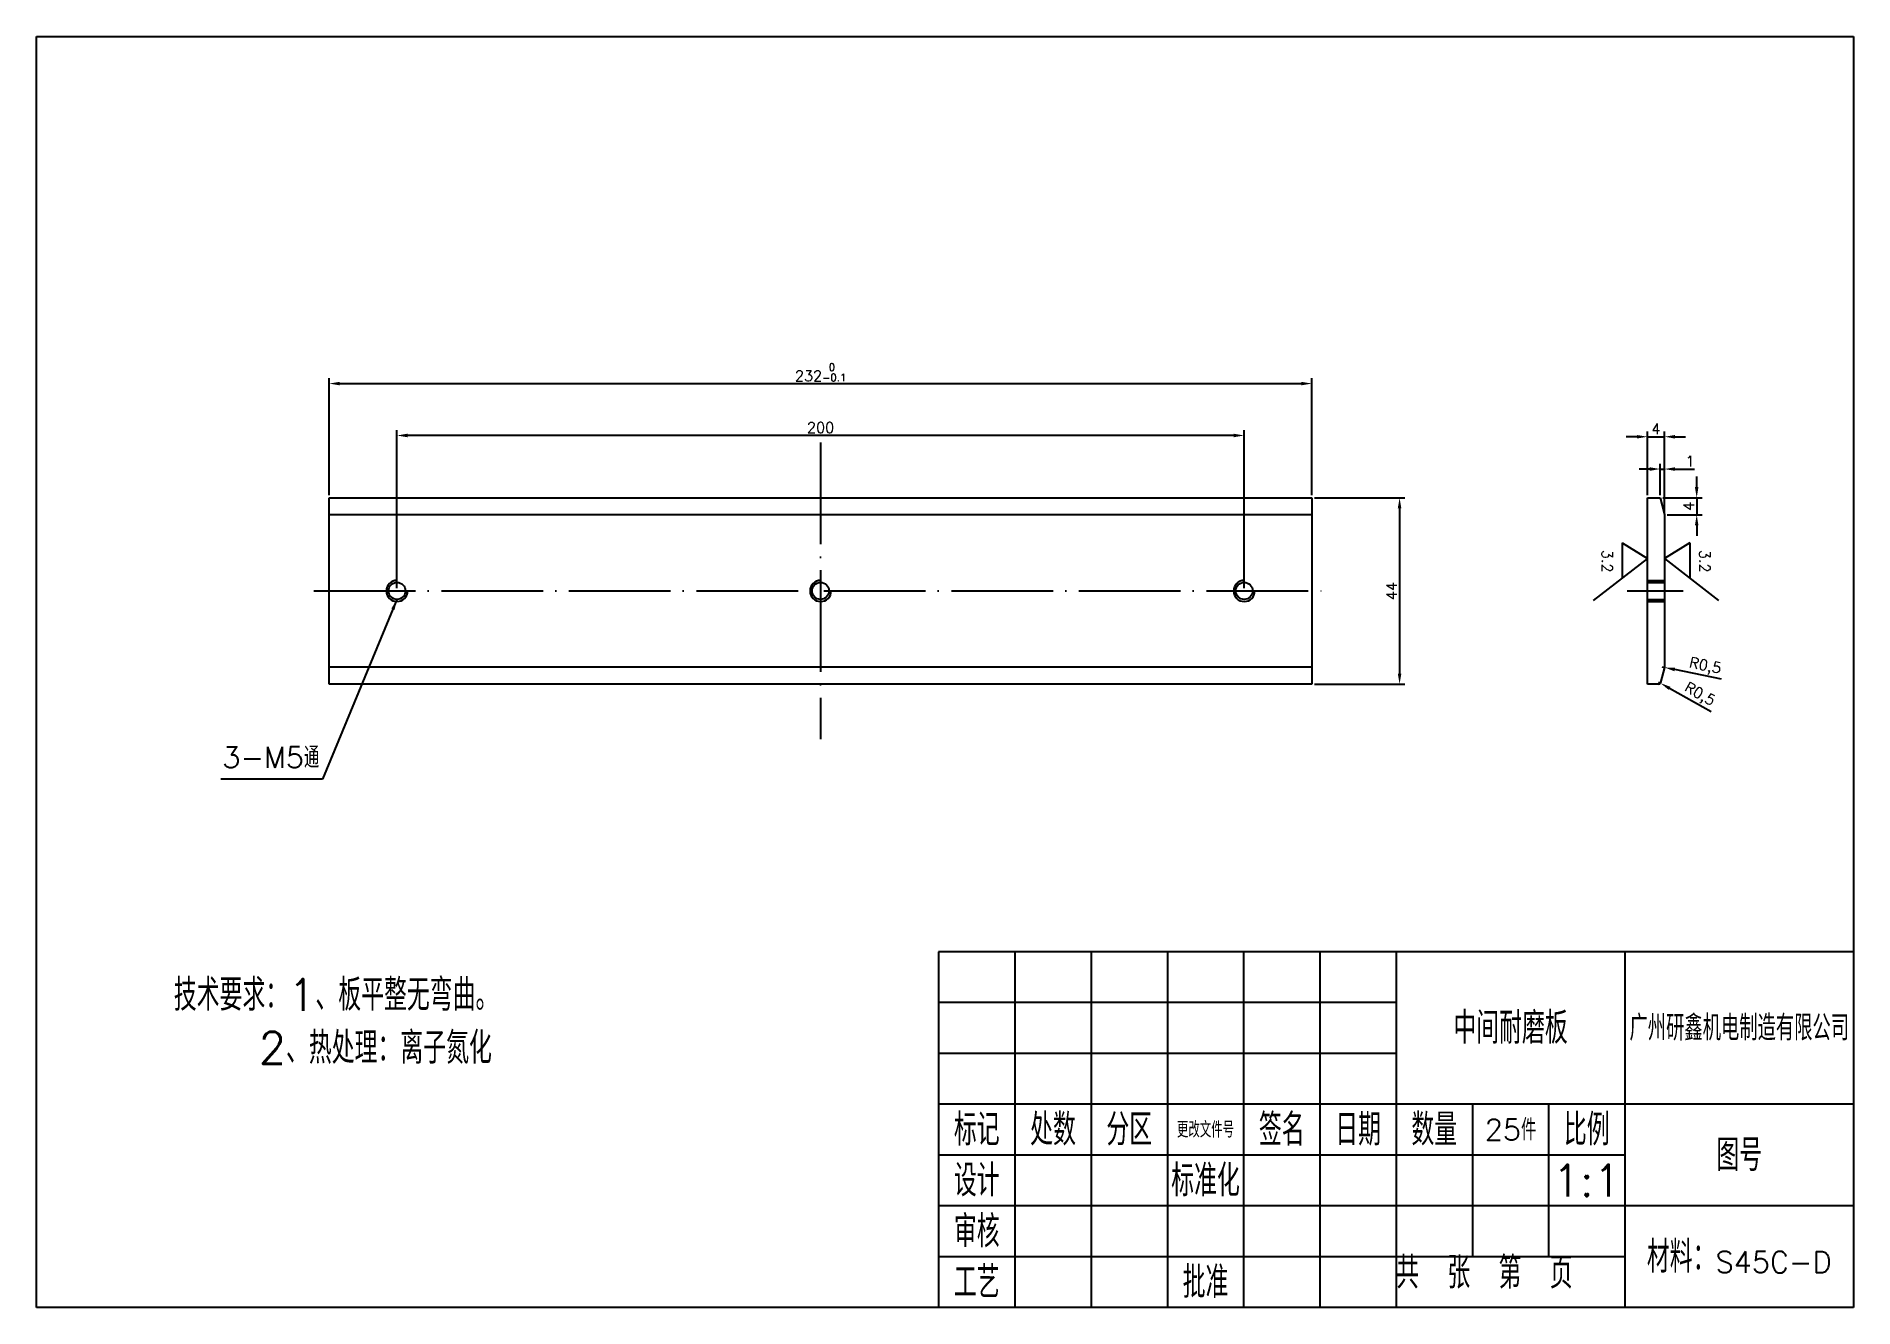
# Model space of a CAD drawing. Header units: millimetres. Extents: x 756 to 1185, y 632 to 932.
import ezdxf

# ---------------------------------------------------------------- set-up
doc = ezdxf.new("R2010")
doc.units = ezdxf.units.MM
doc.linetypes.add('ACAD_ISO02W100', pattern=[15, 12, -3])
doc.linetypes.add('ACAD_ISO04W100', pattern=[30, 24, -3, 0, -3])
for name, color, linetype in [('图层1', 3, 'Continuous'), ('图层2', 1, 'ACAD_ISO04W100'), ('图层3', 7, 'ACAD_ISO02W100')]:
    doc.layers.add(name, color=color, linetype=linetype)
doc.styles.get("Standard").update_dxf_attribs({"font": 'txt', "bigfont": 'gbcbig.shx'})
doc.dimstyles.new('ISO-25', dxfattribs={"dimtxt": 2.5, "dimasz": 2.5, "dimexe": 1.25, "dimexo": 0.625, "dimtad": 1, "dimtxsty": 'Standard', "dimcen": 2.5, "dimadec": 0, "dimazin": 0, "dimtfac": 1, "dimtmove": 0, "dimatfit": 3, "dimfxl": 0, "dimarcsym": 0})

# ---------------------------------------------------------------- blocks, each defined once
blk = doc.blocks.new('*D2')
at = {"layer": 'Defpoints', "color": 0}
for p in [(1057.57, 850.04), (825.57, 823.1), (1057.57, 823.1)]:
    blk.add_point(p, dxfattribs=at)
at = {"layer": '图层1', "color": 0, "lineweight": -2}
for p, q in [((825.57, 823.73), (825.57, 851.29)), ((828.07, 850.04), (1055.07, 850.04)), ((1057.57, 823.73), (1057.57, 851.29))]:
    blk.add_line(p, q, dxfattribs=at)
at = {"layer": '图层1', "color": 0}
for points in [[(828.07, 850.45), (828.07, 849.62), (825.57, 850.04)], [(1055.07, 850.45), (1055.07, 849.62), (1057.57, 850.04)]]:
    blk.add_solid(points, dxfattribs=at)
at = {"layer": '图层1', "color": 0, "insert": (941.57, 852.7), "char_height": 2.5, "attachment_point": 5}
blk.add_mtext('232{\\H0.7x;\\S 0^ -0.1;}', dxfattribs=at)
blk = doc.blocks.new('*D4')
at = {"layer": 'Defpoints', "color": 0}
for p in [(1057.57, 823.1), (1057.57, 779.1), (1078.25, 779.1)]:
    blk.add_point(p, dxfattribs=at)
at = {"layer": '图层1', "color": 0, "lineweight": -2}
for p, q in [((1058.2, 823.1), (1079.5, 823.1)), ((1078.25, 820.6), (1078.25, 781.6)), ((1058.2, 779.1), (1079.5, 779.1))]:
    blk.add_line(p, q, dxfattribs=at)
at = {"layer": '图层1', "color": 0}
for points in [[(1077.83, 820.6), (1078.67, 820.6), (1078.25, 823.1)], [(1077.83, 781.6), (1078.67, 781.6), (1078.25, 779.1)]]:
    blk.add_solid(points, dxfattribs=at)
at = {"layer": '图层1', "color": 0, "insert": (1076.38, 801.1), "char_height": 2.5, "attachment_point": 5, "rotation": 90}
blk.add_mtext('44', dxfattribs=at)
blk = doc.blocks.new('*D5')
at = {"layer": 'Defpoints', "color": 0}
for p in [(1140.77, 837.49), (1136.77, 823.1), (1140.77, 819.04)]:
    blk.add_point(p, dxfattribs=at)
at = {"layer": '图层1', "color": 0, "lineweight": -2}
for p, q in [((1134.27, 837.49), (1131.77, 837.49)), ((1136.77, 823.73), (1136.77, 838.74)), ((1136.77, 837.49), (1140.77, 837.49)), ((1140.77, 819.67), (1140.77, 838.74)), ((1143.27, 837.49), (1145.77, 837.49))]:
    blk.add_line(p, q, dxfattribs=at)
at = {"layer": '图层1', "color": 0}
for points in [[(1134.27, 837.9), (1134.27, 837.07), (1136.77, 837.49)], [(1143.27, 837.9), (1143.27, 837.07), (1140.77, 837.49)]]:
    blk.add_solid(points, dxfattribs=at)
at = {"layer": '图层1', "color": 0, "insert": (1138.77, 839.36), "char_height": 2.5, "attachment_point": 5}
blk.add_mtext('4', dxfattribs=at)
blk = doc.blocks.new('*D6')
at = {"layer": 'Defpoints', "color": 0}
for p in [(1139.38, 779.6), (1139.82, 779.36)]:
    blk.add_point(p, dxfattribs=at)
at = {"layer": '图层1', "color": 0, "lineweight": -2}
for p, q in [((1139.38, 779.6), (1139.82, 779.36)), ((1151.77, 772.56), (1141.99, 778.12))]:
    blk.add_line(p, q, dxfattribs=at)
at = {"layer": '图层1', "color": 0}
blk.add_solid([(1142.19, 778.48), (1141.78, 777.76), (1139.82, 779.36)], dxfattribs=at)
at = {"layer": '图层1', "color": 0, "insert": (1149, 776.53), "char_height": 2.5, "attachment_point": 5, "rotation": 330.3777}
blk.add_mtext('R0,5', dxfattribs=at)
blk = doc.blocks.new('*D7')
at = {"layer": 'Defpoints', "color": 0}
for p in [(1140.27, 783.17), (1140.76, 783.06)]:
    blk.add_point(p, dxfattribs=at)
at = {"layer": '图层1', "color": 0, "lineweight": -2}
for p, q in [((1140.27, 783.17), (1140.76, 783.06)), ((1154.23, 780.28), (1143.21, 782.56))]:
    blk.add_line(p, q, dxfattribs=at)
at = {"layer": '图层1', "color": 0}
blk.add_solid([(1143.29, 782.97), (1143.12, 782.15), (1140.76, 783.06)], dxfattribs=at)
at = {"layer": '图层1', "color": 0, "insert": (1150.36, 783.2), "char_height": 2.5, "attachment_point": 5, "rotation": 348.3043}
blk.add_mtext('R0,5', dxfattribs=at)
blk = doc.blocks.new('*D8')
at = {"layer": 'Defpoints', "color": 0}
for p in [(1139.77, 823.1), (1140.77, 819.1), (1148.39, 819.1)]:
    blk.add_point(p, dxfattribs=at)
at = {"layer": '图层1', "color": 0, "lineweight": -2}
for p, q in [((1148.39, 825.6), (1148.39, 828.1)), ((1140.4, 823.1), (1149.64, 823.1)), ((1148.39, 823.1), (1148.39, 819.1)), ((1141.4, 819.1), (1149.64, 819.1)), ((1148.39, 816.6), (1148.39, 814.1))]:
    blk.add_line(p, q, dxfattribs=at)
at = {"layer": '图层1', "color": 0}
for points in [[(1147.97, 825.6), (1148.8, 825.6), (1148.39, 823.1)], [(1147.97, 816.6), (1148.8, 816.6), (1148.39, 819.1)]]:
    blk.add_solid(points, dxfattribs=at)
at = {"layer": '图层1', "color": 0, "insert": (1146.51, 821.1), "char_height": 2.5, "attachment_point": 5, "rotation": 90}
blk.add_mtext('4', dxfattribs=at)
blk = doc.blocks.new('*D9')
at = {"layer": 'Defpoints', "color": 0}
for p in [(1139.77, 829.87), (1139.77, 823.1), (1140.77, 819.04)]:
    blk.add_point(p, dxfattribs=at)
at = {"layer": '图层1', "color": 0, "lineweight": -2}
for p, q in [((1137.27, 829.87), (1134.77, 829.87)), ((1139.77, 823.73), (1139.77, 831.12)), ((1139.77, 829.87), (1140.77, 829.87)), ((1140.77, 819.67), (1140.77, 831.12)), ((1143.27, 829.87), (1147.85, 829.87))]:
    blk.add_line(p, q, dxfattribs=at)
at = {"layer": '图层1', "color": 0}
for points in [[(1137.27, 830.29), (1137.27, 829.45), (1139.77, 829.87)], [(1143.27, 830.29), (1143.27, 829.45), (1140.77, 829.87)]]:
    blk.add_solid(points, dxfattribs=at)
at = {"layer": '图层1', "color": 0, "insert": (1146.81, 831.74), "char_height": 2.5, "attachment_point": 5}
blk.add_mtext('1', dxfattribs=at)
blk = doc.blocks.new('*D10')
at = {"layer": 'Defpoints', "color": 0}
for p in [(841.57, 837.79), (841.57, 801.1), (1041.57, 801.1)]:
    blk.add_point(p, dxfattribs=at)
at = {"layer": '图层1', "color": 0, "lineweight": -2}
for p, q in [((841.57, 801.73), (841.57, 839.04)), ((1039.07, 837.79), (844.07, 837.79)), ((1041.57, 801.73), (1041.57, 839.04))]:
    blk.add_line(p, q, dxfattribs=at)
at = {"layer": '图层1', "color": 0}
for points in [[(844.07, 838.21), (844.07, 837.37), (841.57, 837.79)], [(1039.07, 838.21), (1039.07, 837.37), (1041.57, 837.79)]]:
    blk.add_solid(points, dxfattribs=at)
at = {"layer": '图层1', "color": 0, "insert": (941.57, 839.66), "char_height": 2.5, "attachment_point": 5}
blk.add_mtext('200', dxfattribs=at)

msp = doc.modelspace()

# ---------------------------------------------------------------- linework, layer by layer
for p, q in [((756.44, 931.976), (1185.44, 931.976)), ((756.44, 631.976), (756.44, 931.976)), ((1185.44, 931.976), (1185.44, 631.976)), ((825.575, 823.105), (1057.575, 823.105)), ((825.575, 779.105), (825.575, 823.105)), ((1057.575, 823.105), (1057.575, 779.105)), ((1136.771, 801.105), (1136.771, 823.105)), ((1136.771, 823.105), (1139.771, 823.105)), ((1139.771, 823.105), (1140.771, 819.105)), ((825.575, 819.105), (1057.575, 819.105)), ((1140.771, 819.105), (1140.771, 783.166)), ((1130.765, 812.452), (1136.771, 808.794)), ((1130.765, 812.452), (1130.765, 804.133)), ((1146.778, 812.452), (1140.771, 808.794)), ((1146.778, 812.452), (1146.778, 804.133)), ((1136.771, 808.794), (1123.975, 798.864)), ((1140.771, 808.794), (1153.568, 798.864)), ((1136.771, 779.105), (1136.771, 801.105)), ((1057.575, 783.105), (825.575, 783.105)), ((1140.756, 783.045), (1139.866, 779.483)), ((1057.575, 779.105), (825.575, 779.105)), ((1139.381, 779.105), (1136.771, 779.105)), ((1185.44, 715.976), (969.44, 715.976)), ((969.44, 715.976), (969.44, 631.976)), ((987.44, 715.976), (987.44, 631.976)), ((1005.44, 715.976), (1005.44, 631.976)), ((1023.44, 715.976), (1023.44, 631.976)), ((1041.44, 715.976), (1041.44, 631.976)), ((1059.44, 715.976), (1059.44, 631.976)), ((1077.44, 715.976), (1077.44, 631.976)), ((1131.44, 715.976), (1131.44, 631.976)), ((1185.44, 715.976), (1185.44, 631.976)), ((1077.44, 703.976), (969.44, 703.976)), ((1077.44, 703.976), (969.44, 703.976)), ((1077.44, 703.976), (969.44, 703.976)), ((1077.44, 703.976), (969.44, 703.976)), ((1077.44, 691.976), (969.44, 691.976)), ((1077.44, 691.976), (969.44, 691.976)), ((1077.44, 691.976), (969.44, 691.976)), ((1077.44, 691.976), (969.44, 691.976)), ((1185.44, 679.976), (969.44, 679.976)), ((1185.44, 679.976), (969.44, 679.976)), ((1185.44, 679.976), (969.44, 679.976)), ((1185.44, 679.976), (969.44, 679.976)), ((1095.44, 679.976), (1095.44, 643.976)), ((1113.44, 679.976), (1113.44, 643.976)), ((1131.44, 667.976), (969.44, 667.976)), ((1131.44, 667.976), (969.44, 667.976)), ((1131.44, 667.976), (969.44, 667.976)), ((1131.44, 667.976), (969.44, 667.976)), ((1185.44, 655.976), (969.44, 655.976)), ((1185.44, 655.976), (969.44, 655.976)), ((1185.44, 655.976), (969.44, 655.976)), ((1185.44, 655.976), (969.44, 655.976)), ((1131.44, 643.976), (969.44, 643.976)), ((1131.44, 643.976), (969.44, 643.976)), ((1131.44, 643.976), (969.44, 643.976)), ((1131.44, 643.976), (969.44, 643.976)), ((1185.44, 631.976), (756.44, 631.976)), ((1185.44, 631.976), (757.94, 631.976)), ((1185.44, 631.976), (759.44, 631.976)), ((1185.44, 631.976), (760.94, 631.976))]:
    msp.add_line(p, q)
for centre in [(841.575, 801.105), (941.575, 801.124), (1041.575, 801.124)]:
    msp.add_circle(centre, 2)
for centre, radius, start, end in [((841.575, 801.105), 2.5, 90, 0), ((941.575, 801.105), 2.5, 90, 0), ((1041.575, 801.105), 2.5, 90, 0), ((1140.271, 783.166), 0.5, 345.96376, 0), ((1139.381, 779.605), 0.5, 270, 345.96376)]:
    msp.add_arc(centre, radius, start, end)
at = {"layer": '图层2'}
for p, q in [((941.575, 836.111), (941.575, 766.137)), ((821.949, 801.105), (1062.28, 801.105)), ((1131.992, 801.105), (1145.156, 801.105))]:
    msp.add_line(p, q, dxfattribs=at)
at = {"layer": '图层3'}
for p, q in [((1136.771, 803.605), (1140.771, 803.605)), ((1136.771, 803.105), (1140.771, 803.105)), ((1136.771, 799.105), (1140.771, 799.105)), ((1136.771, 798.605), (1140.771, 798.605))]:
    msp.add_line(p, q, dxfattribs=at)

# ---------------------------------------------------------------- texts
at = {"char_height": 2.5, "width": 8.31946, "rotation": 270}
for insert, attachment_point in [((1126.014, 810.795), 7), ((1151.529, 810.795), 1)]:
    msp.add_mtext('3.2', dxfattribs=dict(at, insert=insert, attachment_point=attachment_point))
for s, insert, char_height, width, attachment_point in [('技术要求：1、板平整无弯曲。\\P   2、热处理：离子氮化', (788.886, 709.542), 7.5, 121.22443, 1), ('中间耐磨板', (1104.44, 697.976), 7.5, 54, 5), ('广州研鑫机电制造有限公司', (1158.44, 697.976), 6, 54, 5), ('标记', (978.44, 673.976), 7.5, 18, 5), ('处数', (996.44, 673.976), 7.5, 18, 5), ('分区', (1014.44, 673.976), 7.5, 18, 5), ('签名', (1050.44, 673.976), 7.5, 18, 5), ('日期', (1068.44, 673.976), 7.5, 18, 5), ('数量', (1086.44, 673.976), 7.5, 18, 5), ('比例', (1122.44, 673.976), 7.5, 18, 5), ('更改文件号', (1032.44, 673.976), 3.75, 18, 5), ('25件', (1104.44, 673.976), 5, 18, 5), ('图号', (1158.44, 667.976), 7.5, 54, 5), ('设计', (978.44, 661.976), 7.5, 18, 5), ('标准化', (1032.44, 661.976), 7.5, 18, 5), ('1:1', (1122.44, 661.976), 7.5, 18, 5), ('审核', (978.44, 649.976), 7.5, 18, 5), ('材料：{\\H0.6667x;S45C-D}', (1158.44, 643.976), 7.5, 54, 5), ('共 张 第 页', (1077.44, 643.976), 7.5, 54, 1), ('工艺', (978.44, 637.976), 7.5, 18, 5), ('批准', (1032.44, 637.976), 7.5, 18, 5)]:
    msp.add_mtext(s, dxfattribs=dict(insert=insert, char_height=char_height, width=width, attachment_point=attachment_point))
at = {"layer": '图层1', "insert": (800.327, 764.322), "char_height": 5, "width": 23.49567, "attachment_point": 1}
msp.add_mtext('3-M5通', dxfattribs=at)

# ---------------------------------------------------------------- dimensions: what is measured, and where the dimension line sits
at = {"layer": '图层1'}
dim = msp.add_linear_dim(base=(1057.575, 850.037), p1=(825.575, 823.105), p2=(1057.575, 823.105), text='<>{\\H0.7x;\\S 0^ -0.1;}', dimstyle='ISO-25', dxfattribs=at)
dim.commit()
dim.dimension.update_dxf_attribs({"geometry": '*D2', "text_midpoint": (941.575, 852.703)})
for base, p1, p2, picture, middle in [((841.575, 837.79), (1041.575, 801.105), (841.575, 801.105), '*D10', (941.575, 839.665)), ((1140.771, 837.488), (1136.771, 823.105), (1140.771, 819.043), '*D5', (1138.771, 839.363))]:
    dim = msp.add_linear_dim(base=base, p1=p1, p2=p2, dimstyle='ISO-25', dxfattribs=at)
    dim.commit()
    dim.dimension.update_dxf_attribs({"geometry": picture, "text_midpoint": middle})
dim = msp.add_linear_dim(base=(1139.771, 829.87), p1=(1140.771, 819.043), p2=(1139.771, 823.105), dimstyle='ISO-25', dxfattribs=at)
dim.commit()
dim.dimension.update_dxf_attribs({"geometry": '*D9', "text_midpoint": (1146.813, 829.87), "dimtype": 160})
for base, p1, p2, picture, middle in [((1148.386, 819.105), (1139.771, 823.105), (1140.771, 819.105), '*D8', (1146.511, 821.105)), ((1078.251, 779.105), (1057.575, 823.105), (1057.575, 779.105), '*D4', (1076.376, 801.105))]:
    dim = msp.add_linear_dim(base=base, p1=p1, p2=p2, angle=90, dimstyle='ISO-25', dxfattribs=at)
    dim.commit()
    dim.dimension.update_dxf_attribs({"geometry": picture, "text_midpoint": middle})
for center, mpoint, picture, middle in [((1140.271, 783.166), (1140.761, 783.065), '*D7', (1150.364, 783.204)), ((1139.381, 779.605), (1139.816, 779.358), '*D6', (1148.995, 776.535))]:
    dim = msp.add_radius_dim(center=center, mpoint=mpoint, dimstyle='ISO-25', dxfattribs=at)
    dim.commit()
    dim.dimension.update_dxf_attribs({"geometry": picture, "text_midpoint": middle})

# ---------------------------------------------------------------- leaders
msp.add_leader([(841.575, 799.105), (824.003, 756.722), (799.952, 756.722)], dimstyle='ISO-25', override={"dimgap": 0.625, "dimtad": 0}, dxfattribs=at)

doc.saveas('drawing.dxf')
